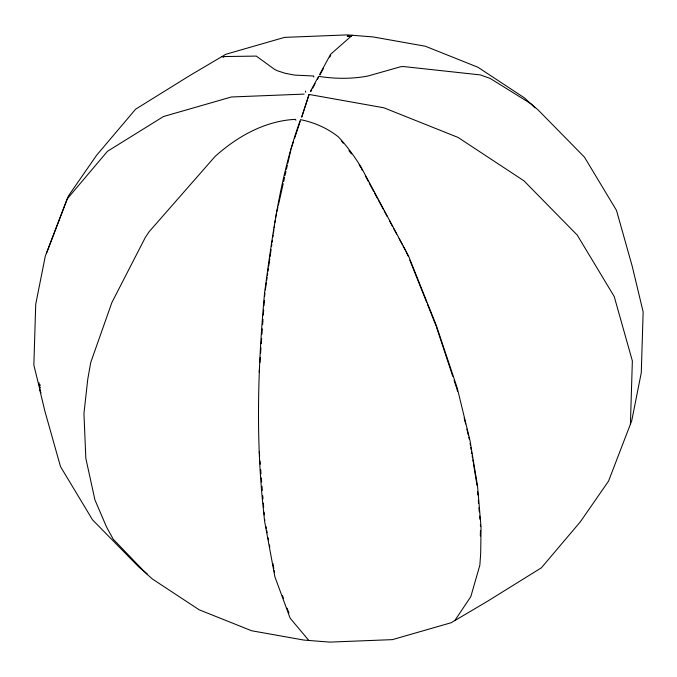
<?xml version="1.0" encoding="UTF-8"?>
<svg xmlns="http://www.w3.org/2000/svg" width="677" height="677" viewBox="0 0 677 677"><rect width="100%" height="100%" fill="white"/><g stroke="black" fill="none" stroke-linecap="round" stroke-linejoin="round"><path stroke-width="1.02" d="M480.323 536.006L480.45 530.776M630.422 423.878L632.36 360.917L614.225 296.534L577.261 235.114L523.981 180.835L458.016 137.414L383.867 107.795L309.084 94.45L301.73 117.003L309.084 94.45M259.232 372.105L259.604 366.832M259.909 362.618L260.29 357.346M260.586 353.123L260.967 347.851M261.271 343.637L261.644 338.365M261.948 334.15L262.329 328.878M262.625 324.655L263.006 319.383M263.311 315.169L263.683 309.897M263.988 305.674L264.368 300.402M264.665 296.188L264.893 293.023M265.333 289.917L266.366 282.673M266.662 280.608L267.11 277.502M267.407 275.429L267.694 273.356M267.99 271.291L268.439 268.185M268.727 266.112L269.768 258.868M270.055 256.795L271.096 249.551M271.536 246.445L271.832 244.38M272.129 242.307L272.416 240.242M272.865 237.136L273.161 235.063M273.457 232.99L273.897 229.892M274.193 227.819L274.49 225.746M274.93 222.64L275.226 220.575M275.522 218.502L275.818 216.437M276.047 215.404L276.512 213.357M276.969 211.309L277.892 207.204M278.357 205.156L283.214 183.636M283.671 181.58L284.602 177.484M285.059 175.436L285.982 171.332M286.447 169.284L287.37 165.18M287.835 163.132L290.839 149.812M291.068 148.779L293.353 141.975M294.647 138.091L300.182 121.564M46.578 253.122L68.462 195.873L96.616 155.245L135.612 109.192L189.78 75.57L221.904 56.572L256.321 56.098L274.515 69.342L277.325 70.755L285.398 73.344L294.698 75.105L313.629 76.002L313.883 77.127M310.379 91.412L318.588 76.349C334.946 78.921 351.795 79.099 368.085 75.985L400.649 66.744L403.28 66.524L480.365 74.91L490.19 78.439L531.369 103.996L538.249 110.072L584.446 157.132L616.493 210.378L632.208 266.205L643.15 311.911L641.271 372.79L631.709 420.84L608.538 481.127L580.384 521.755L541.388 567.808L487.22 601.43L455.096 620.428M310.785 91.632L311.758 89.863M312.723 88.086L315.135 83.66M317.547 79.226L318.512 77.457M323.327 68.732L319.874 74.961L319.95 73.861L330.63 54.253L352.277 35.238M329.733 57.156L330.723 55.37M222.107 56.555L225.729 54.304L284.602 37.37L347.318 34.891L373.145 36.93L425.351 46.239L477.844 67.209L524.54 97.945L534.991 107.863M223.012 57.376L224.366 56.572M41.094 392.838L40.459 391.983M304.134 94.103L231.416 96.98L163.512 116.512L107.491 151.284L67.167 198.911L45.291 256.16L35.729 304.21L33.85 365.089L40.239 391.078M147.417 574.121L138.751 566.928L92.554 519.868L60.507 466.622L44.792 410.795L40.028 390.891L39.046 382.801M308.805 640.425L290.12 618.152L274.904 576.821L264.597 521.298L263.565 511.017C255.559 438.434 257.92 365.25 264.597 292.667C272.543 234.352 280.21 175.241 300.495 119.677C314.221 122.368 327.355 128.114 338.322 136.839C346.946 145.91 354.316 156.311 360.993 166.914L408.57 256.075L436.352 325.586L457.364 388.429L470.066 440.905L477.556 486.204L481.059 527.332L480.687 553.574L479.841 565.244L470.811 596.649L454.893 620.445L451.271 622.696L392.398 639.63L329.682 642.109L303.855 640.07L251.649 630.761L199.156 609.791L152.46 579.055L146.325 573.622L113.245 539.222L106.56 527.028L94.941 499.931L85.844 458.414L83.948 413.503L87.765 379.162L90.76 362.415L111.866 302.56L145.343 237.39L149.025 231.856L214.981 156.556C237.212 136.492 265.054 120.819 295.544 119.33L295.874 120.261M341.377 140.698L343.247 143.169M348.875 150.573L351.38 153.865M359.132 164.841L360.79 167.481M361.29 168.404L362.28 170.249M365.267 175.792L368.263 181.343M369.253 183.188L373.738 191.506M374.736 193.351L377.724 198.894M378.722 200.747L383.199 209.066M384.197 210.911L387.185 216.454M389.681 221.074L392.668 226.617M393.659 228.471L396.654 234.014M399.142 238.634L402.13 244.177M403.128 246.022L405.616 250.642M406.056 251.573L408.248 256.228M40.171 387.151L40.29 387.676M409.813 260.137L426.637 302.238M427.424 304.201L436.03 325.739M282.402 595.405L283.485 598.358M287.107 608.2L288.918 613.117M436.36 326.729L452.752 376.319M454.064 380.288L456.357 387.227M456.687 388.226L457.483 391.272M464.168 417.794L465.641 423.946M466.876 429.066L468.349 435.218M468.839 437.266L469.339 439.314M305.42 91.065L305.674 92.19M39.951 384.544L40.18 385.67M266.019 526.604L266.399 528.652M266.78 530.7L267.161 532.748M268.117 537.86L268.498 539.907M269.446 545.027L269.827 547.067M272.865 563.442L273.821 568.562M274.202 570.609L274.583 572.649M470.092 443.418L470.43 445.474M470.769 447.531L471.107 449.587M471.454 451.644L471.793 453.7M472.131 455.748L472.47 457.804M472.808 459.861L473.155 461.917M473.494 463.973L477.057 485.553M264.775 519.631L264.91 520.461M477.598 491.866L477.869 495.022M478.309 500.286L478.58 503.443M478.935 507.657L479.299 511.863M479.654 516.077L479.925 519.234M480.374 524.489L480.552 526.596M264.047 512.193L264.267 514.901M259.274 451.669L259.604 455.866M260.019 461.105L260.264 464.253M260.679 469.491L261.009 473.688M261.339 477.886L261.669 482.075M261.999 486.272L262.329 490.461M262.744 495.708L262.989 498.856M263.319 503.045L263.649 507.242M351.355 36.465L347.225 36.169L351.405 36.507"/></g></svg>
